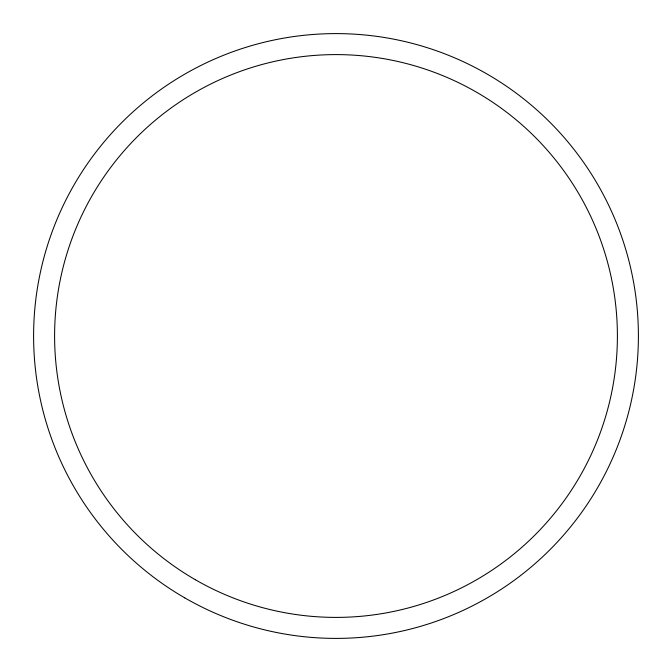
<?xml version="1.0" encoding="UTF-8"?>
<svg xmlns="http://www.w3.org/2000/svg" width="672" height="672" viewBox="0 0 672 672"><rect width="100%" height="100%" fill="white"/><g stroke="black" fill="none" stroke-linecap="round" stroke-linejoin="round"><path stroke-width="1.01" d="M184.8 597.887A302.4 302.4 0 0 0 638.4 336A302.4 302.4 0 0 0 184.8 74.113A302.4 302.4 0 0 0 184.8 597.887M195.3 579.701A281.4 281.4 0 0 0 617.4 336A281.4 281.4 0 0 0 195.3 92.299A281.4 281.4 0 0 0 195.3 579.701"/></g></svg>
